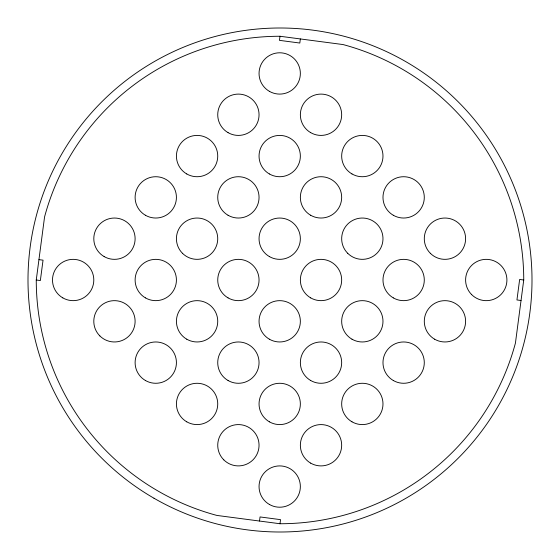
<?xml version="1.0" encoding="UTF-8"?>
<svg xmlns="http://www.w3.org/2000/svg" width="560" height="560" viewBox="0 0 560 560"><rect width="100%" height="100%" fill="white"/><g stroke="black" fill="none" stroke-linecap="round" stroke-linejoin="round"><path stroke-width="0.84" d="M36.26 280L44.569 216.916A243.74 243.74 0 0 1 280 36.26L343.084 44.569A243.74 243.74 0 0 1 523.74 280L515.431 343.084A243.74 243.74 0 0 1 280 523.74L216.916 515.431A243.74 243.74 0 0 1 36.26 280L40.355 280.539L43.043 260.169L38.941 259.63M280 36.26L279.461 40.355L299.81 43.036L300.356 38.941M259.511 521.038L260.05 516.943L280.539 519.645L280 523.74M523.74 280L519.645 279.461L516.943 299.957L521.038 300.496M351.995 173.957A20.657 20.657 0 0 0 382.984 156.065A20.657 20.657 0 0 0 351.995 138.18A20.657 20.657 0 0 0 351.995 173.957M154 498.239A252 252 0 0 0 532 280A252 252 0 0 0 154 61.761A252 252 0 0 0 154 498.239M104.132 256.578A20.657 20.657 0 0 0 135.114 238.686A20.657 20.657 0 0 0 104.132 220.801A20.657 20.657 0 0 0 104.132 256.578M269.374 339.199A20.657 20.657 0 0 0 300.356 321.314A20.657 20.657 0 0 0 269.374 303.422A20.657 20.657 0 0 0 269.374 339.199M310.688 297.885A20.657 20.657 0 0 0 341.67 280A20.657 20.657 0 0 0 310.688 262.115A20.657 20.657 0 0 0 310.688 297.885M145.439 215.264A20.657 20.657 0 0 0 176.421 197.379A20.657 20.657 0 0 0 145.439 179.487A20.657 20.657 0 0 0 145.439 215.264M310.688 215.264A20.657 20.657 0 0 0 341.67 197.379A20.657 20.657 0 0 0 310.688 179.487A20.657 20.657 0 0 0 310.688 215.264M471.653 294.609A20.657 20.657 0 0 0 506.212 285.348A20.657 20.657 0 0 0 480.914 260.05A20.657 20.657 0 0 0 471.653 294.609M269.374 91.329A20.657 20.657 0 0 0 300.356 73.444A20.657 20.657 0 0 0 269.374 55.552A20.657 20.657 0 0 0 269.374 91.329M99.848 335.916A20.657 20.657 0 0 0 134.407 326.655A20.657 20.657 0 0 0 109.109 301.357A20.657 20.657 0 0 0 99.848 335.916M145.439 297.885A20.657 20.657 0 0 0 176.421 280A20.657 20.657 0 0 0 145.439 262.115A20.657 20.657 0 0 0 145.439 297.885M393.309 297.885A20.657 20.657 0 0 0 424.291 280A20.657 20.657 0 0 0 393.309 262.115A20.657 20.657 0 0 0 393.309 297.885M62.818 297.885A20.657 20.657 0 0 0 93.8 280A20.657 20.657 0 0 0 62.818 262.115A20.657 20.657 0 0 0 62.818 297.885M186.753 173.957A20.657 20.657 0 0 0 217.735 156.065A20.657 20.657 0 0 0 186.753 138.18A20.657 20.657 0 0 0 186.753 173.957M228.06 132.643A20.657 20.657 0 0 0 259.049 114.751A20.657 20.657 0 0 0 228.06 96.866A20.657 20.657 0 0 0 228.06 132.643M347.718 253.295A20.657 20.657 0 0 0 382.277 244.034A20.657 20.657 0 0 0 356.979 218.736A20.657 20.657 0 0 0 347.718 253.295M182.476 253.295A20.657 20.657 0 0 0 217.028 244.034A20.657 20.657 0 0 0 191.73 218.736A20.657 20.657 0 0 0 182.476 253.295M186.753 421.82A20.657 20.657 0 0 0 217.735 403.935A20.657 20.657 0 0 0 186.753 386.043A20.657 20.657 0 0 0 186.753 421.82M228.06 380.513A20.657 20.657 0 0 0 259.049 362.621A20.657 20.657 0 0 0 228.06 344.736A20.657 20.657 0 0 0 228.06 380.513M269.374 256.578A20.657 20.657 0 0 0 300.356 238.686A20.657 20.657 0 0 0 269.374 220.801A20.657 20.657 0 0 0 269.374 256.578M393.309 215.264A20.657 20.657 0 0 0 424.291 197.379A20.657 20.657 0 0 0 393.309 179.487A20.657 20.657 0 0 0 393.309 215.264M223.783 459.851A20.657 20.657 0 0 0 258.342 450.59A20.657 20.657 0 0 0 233.044 425.292A20.657 20.657 0 0 0 223.783 459.851M145.439 380.513A20.657 20.657 0 0 0 176.421 362.621A20.657 20.657 0 0 0 145.439 344.736A20.657 20.657 0 0 0 145.439 380.513M186.753 339.199A20.657 20.657 0 0 0 217.735 321.314A20.657 20.657 0 0 0 186.753 303.422A20.657 20.657 0 0 0 186.753 339.199M228.06 297.885A20.657 20.657 0 0 0 259.049 280A20.657 20.657 0 0 0 228.06 262.115A20.657 20.657 0 0 0 228.06 297.885M351.995 339.199A20.657 20.657 0 0 0 382.984 321.314A20.657 20.657 0 0 0 351.995 303.422A20.657 20.657 0 0 0 351.995 339.199M393.309 380.513A20.657 20.657 0 0 0 424.291 362.621A20.657 20.657 0 0 0 393.309 344.736A20.657 20.657 0 0 0 393.309 380.513M351.995 421.82A20.657 20.657 0 0 0 382.984 403.935A20.657 20.657 0 0 0 351.995 386.043A20.657 20.657 0 0 0 351.995 421.82M269.374 421.82A20.657 20.657 0 0 0 300.356 403.935A20.657 20.657 0 0 0 269.374 386.043A20.657 20.657 0 0 0 269.374 421.82M430.339 253.295A20.657 20.657 0 0 0 464.898 244.034A20.657 20.657 0 0 0 439.6 218.736A20.657 20.657 0 0 0 430.339 253.295M310.688 463.134A20.657 20.657 0 0 0 341.67 445.249A20.657 20.657 0 0 0 310.688 427.357A20.657 20.657 0 0 0 310.688 463.134M269.374 504.448A20.657 20.657 0 0 0 300.356 486.556A20.657 20.657 0 0 0 269.374 468.671A20.657 20.657 0 0 0 269.374 504.448M228.06 215.264A20.657 20.657 0 0 0 259.049 197.379A20.657 20.657 0 0 0 228.06 179.487A20.657 20.657 0 0 0 228.06 215.264M269.374 173.957A20.657 20.657 0 0 0 300.356 156.065A20.657 20.657 0 0 0 269.374 138.18A20.657 20.657 0 0 0 269.374 173.957M310.688 132.643A20.657 20.657 0 0 0 341.67 114.751A20.657 20.657 0 0 0 310.688 96.866A20.657 20.657 0 0 0 310.688 132.643M310.688 380.513A20.657 20.657 0 0 0 341.67 362.621A20.657 20.657 0 0 0 310.688 344.736A20.657 20.657 0 0 0 310.688 380.513M434.623 339.199A20.657 20.657 0 0 0 465.605 321.314A20.657 20.657 0 0 0 434.623 303.422A20.657 20.657 0 0 0 434.623 339.199"/></g></svg>
